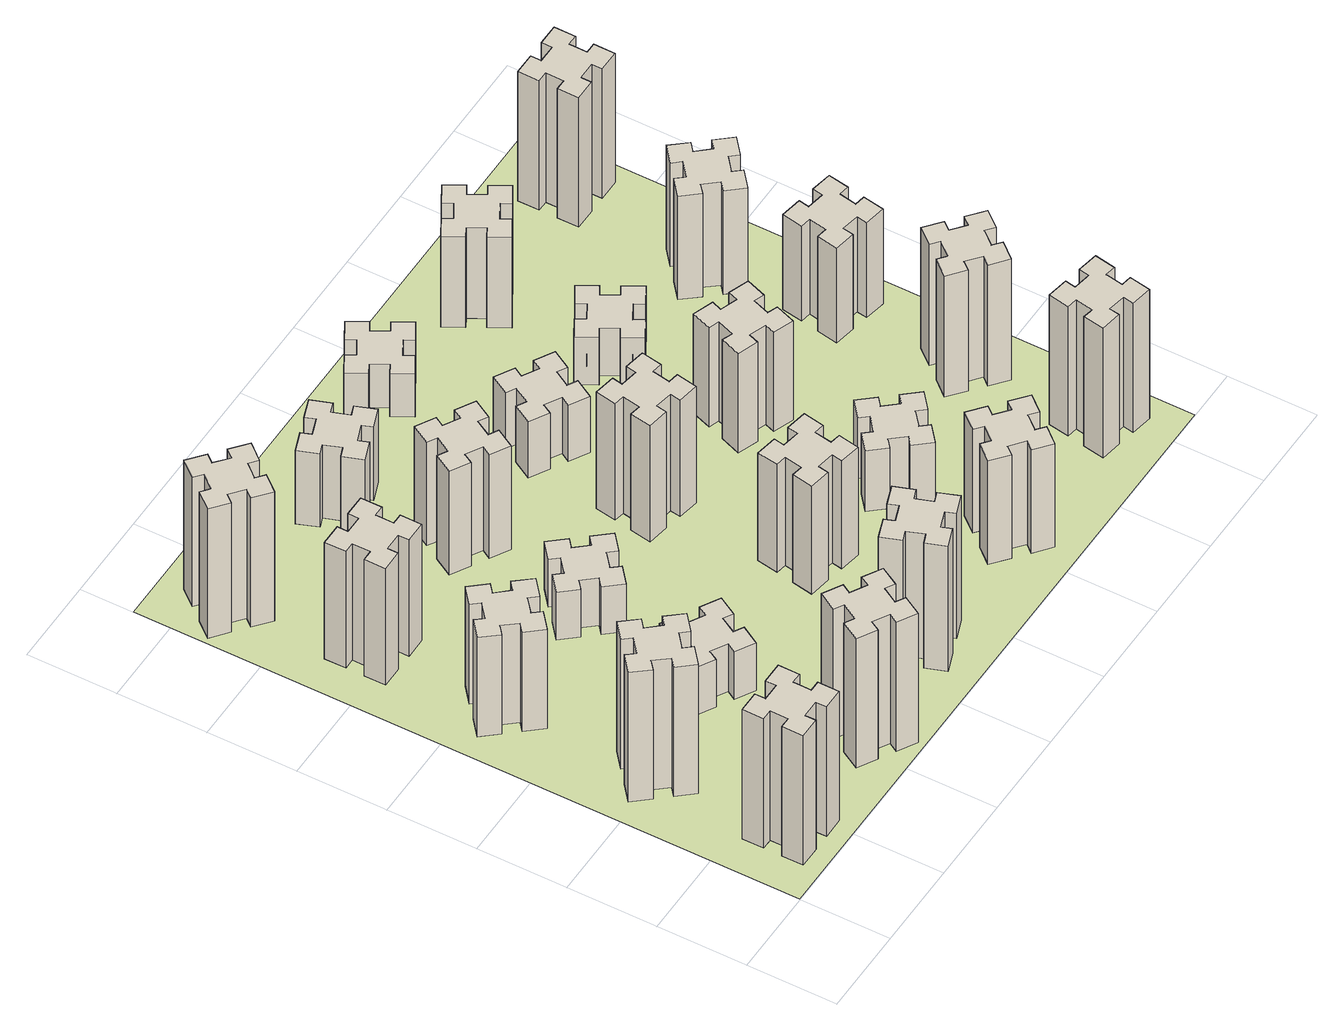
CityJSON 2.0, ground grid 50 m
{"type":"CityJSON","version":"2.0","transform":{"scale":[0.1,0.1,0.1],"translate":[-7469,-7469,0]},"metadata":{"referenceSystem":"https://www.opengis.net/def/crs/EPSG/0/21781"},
"CityObjects":{
"building1":{"type":"Building","attributes":{"class":"1000","function":"1000","usage":"1000","yearOfConstruction":2016,"roofType":"1000","measuredHeight":90,"storeysAboveGround":30,"storeysBelowGround":0},"geometry":[{"type":"Solid","lod":"1","boundaries":[[[[0,1,2,3,4,5,6,7,8,9,10,11,12,13,14,15,16,17,18,19]],[[17,16,20,21]],[[16,15,22,20]],[[15,14,23,22]],[[14,13,24,23]],[[13,12,25,24]],[[12,11,26,25]],[[11,10,27,26]],[[10,9,28,27]],[[9,8,29,28]],[[8,7,30,29]],[[7,6,31,30]],[[6,5,32,31]],[[5,4,33,32]],[[4,3,34,33]],[[3,2,35,34]],[[2,1,36,35]],[[1,0,37,36]],[[0,19,38,37]],[[19,18,39,38]],[[18,17,21,39]],[[24,25,26,27,28,29,30,31,32,33,34,35,36,37,38,39,21,20,22,23]]]]}]},
"building2":{"type":"Building","attributes":{"class":"1000","function":"1000","usage":"1000","yearOfConstruction":2016,"roofType":"1000","measuredHeight":90,"storeysAboveGround":30,"storeysBelowGround":0},"geometry":[{"type":"Solid","lod":"1","boundaries":[[[[40,41,42,43,44,45,46,47,48,49,50,51,52,53,54,55,56,57,58,59]],[[57,56,60,61]],[[56,55,62,60]],[[55,54,63,62]],[[54,53,64,63]],[[53,52,65,64]],[[52,51,66,65]],[[51,50,67,66]],[[50,49,68,67]],[[49,48,69,68]],[[48,47,70,69]],[[47,46,71,70]],[[46,45,72,71]],[[45,44,73,72]],[[44,43,74,73]],[[43,42,75,74]],[[42,41,76,75]],[[41,40,77,76]],[[40,59,78,77]],[[59,58,79,78]],[[58,57,61,79]],[[64,65,66,67,68,69,70,71,72,73,74,75,76,77,78,79,61,60,62,63]]]]}]},
"building3":{"type":"Building","attributes":{"class":"1000","function":"1000","usage":"1000","yearOfConstruction":2016,"roofType":"1000","measuredHeight":69,"storeysAboveGround":30,"storeysBelowGround":0},"geometry":[{"type":"Solid","lod":"1","boundaries":[[[[80,81,82,83,84,85,86,87,88,89,90,91,92,93,94,95,96,97,98,99]],[[97,96,100,101]],[[96,95,102,100]],[[95,94,103,102]],[[94,93,104,103]],[[93,92,105,104]],[[92,91,106,105]],[[91,90,107,106]],[[90,89,108,107]],[[89,88,109,108]],[[88,87,110,109]],[[87,86,111,110]],[[86,85,112,111]],[[85,84,113,112]],[[84,83,114,113]],[[83,82,115,114]],[[82,81,116,115]],[[81,80,117,116]],[[80,99,118,117]],[[99,98,119,118]],[[98,97,101,119]],[[104,105,106,107,108,109,110,111,112,113,114,115,116,117,118,119,101,100,102,103]]]]}]},
"building4":{"type":"Building","attributes":{"class":"1000","function":"1000","usage":"1000","yearOfConstruction":2016,"roofType":"1000","measuredHeight":81,"storeysAboveGround":30,"storeysBelowGround":0},"geometry":[{"type":"Solid","lod":"1","boundaries":[[[[120,121,122,123,124,125,126,127,128,129,130,131,132,133,134,135,136,137,138,139]],[[137,136,140,141]],[[136,135,142,140]],[[135,134,143,142]],[[134,133,144,143]],[[133,132,145,144]],[[132,131,146,145]],[[131,130,147,146]],[[130,129,148,147]],[[129,128,149,148]],[[128,127,150,149]],[[127,126,151,150]],[[126,125,152,151]],[[125,124,153,152]],[[124,123,154,153]],[[123,122,155,154]],[[122,121,156,155]],[[121,120,157,156]],[[120,139,158,157]],[[139,138,159,158]],[[138,137,141,159]],[[144,145,146,147,148,149,150,151,152,153,154,155,156,157,158,159,141,140,142,143]]]]}]},
"building5":{"type":"Building","attributes":{"class":"1000","function":"1000","usage":"1000","yearOfConstruction":2016,"roofType":"1000","measuredHeight":90,"storeysAboveGround":30,"storeysBelowGround":0},"geometry":[{"type":"Solid","lod":"1","boundaries":[[[[160,161,162,163,164,165,166,167,168,169,170,171,172,173,174,175,176,177,178,179]],[[177,176,180,181]],[[176,175,182,180]],[[175,174,183,182]],[[174,173,184,183]],[[173,172,185,184]],[[172,171,186,185]],[[171,170,187,186]],[[170,169,188,187]],[[169,168,189,188]],[[168,167,190,189]],[[167,166,191,190]],[[166,165,192,191]],[[165,164,193,192]],[[164,163,194,193]],[[163,162,195,194]],[[162,161,196,195]],[[161,160,197,196]],[[160,179,198,197]],[[179,178,199,198]],[[178,177,181,199]],[[184,185,186,187,188,189,190,191,192,193,194,195,196,197,198,199,181,180,182,183]]]]}]},
"building6":{"type":"Building","attributes":{"class":"1000","function":"1000","usage":"1000","yearOfConstruction":2016,"roofType":"1000","measuredHeight":90,"storeysAboveGround":30,"storeysBelowGround":0},"geometry":[{"type":"Solid","lod":"1","boundaries":[[[[200,201,202,203,204,205,206,207,208,209,210,211,212,213,214,215,216,217,218,219]],[[217,216,220,221]],[[216,215,222,220]],[[215,214,223,222]],[[214,213,224,223]],[[213,212,225,224]],[[212,211,226,225]],[[211,210,227,226]],[[210,209,228,227]],[[209,208,229,228]],[[208,207,230,229]],[[207,206,231,230]],[[206,205,232,231]],[[205,204,233,232]],[[204,203,234,233]],[[203,202,235,234]],[[202,201,236,235]],[[201,200,237,236]],[[200,219,238,237]],[[219,218,239,238]],[[218,217,221,239]],[[224,225,226,227,228,229,230,231,232,233,234,235,236,237,238,239,221,220,222,223]]]]}]},
"building7":{"type":"Building","attributes":{"class":"1000","function":"1000","usage":"1000","yearOfConstruction":2016,"roofType":"1000","measuredHeight":33,"storeysAboveGround":30,"storeysBelowGround":0},"geometry":[{"type":"Solid","lod":"1","boundaries":[[[[240,241,242,243,244,245,246,247,248,249,250,251,252,253,254,255,256,257,258,259]],[[257,256,260,261]],[[256,255,262,260]],[[255,254,263,262]],[[254,253,264,263]],[[253,252,265,264]],[[252,251,266,265]],[[251,250,267,266]],[[250,249,268,267]],[[249,248,269,268]],[[248,247,270,269]],[[247,246,271,270]],[[246,245,272,271]],[[245,244,273,272]],[[244,243,274,273]],[[243,242,275,274]],[[242,241,276,275]],[[241,240,277,276]],[[240,259,278,277]],[[259,258,279,278]],[[258,257,261,279]],[[264,265,266,267,268,269,270,271,272,273,274,275,276,277,278,279,261,260,262,263]]]]}]},
"building8":{"type":"Building","attributes":{"class":"1000","function":"1000","usage":"1000","yearOfConstruction":2016,"roofType":"1000","measuredHeight":33,"storeysAboveGround":30,"storeysBelowGround":0},"geometry":[{"type":"Solid","lod":"1","boundaries":[[[[280,281,282,283,284,285,286,287,288,289,290,291,292,293,294,295,296,297,298,299]],[[297,296,300,301]],[[296,295,302,300]],[[295,294,303,302]],[[294,293,304,303]],[[293,292,305,304]],[[292,291,306,305]],[[291,290,307,306]],[[290,289,308,307]],[[289,288,309,308]],[[288,287,310,309]],[[287,286,311,310]],[[286,285,312,311]],[[285,284,313,312]],[[284,283,314,313]],[[283,282,315,314]],[[282,281,316,315]],[[281,280,317,316]],[[280,299,318,317]],[[299,298,319,318]],[[298,297,301,319]],[[304,305,306,307,308,309,310,311,312,313,314,315,316,317,318,319,301,300,302,303]]]]}]},
"building9":{"type":"Building","attributes":{"class":"1000","function":"1000","usage":"1000","yearOfConstruction":2016,"roofType":"1000","measuredHeight":87,"storeysAboveGround":30,"storeysBelowGround":0},"geometry":[{"type":"Solid","lod":"1","boundaries":[[[[320,321,322,323,324,325,326,327,328,329,330,331,332,333,334,335,336,337,338,339]],[[337,336,340,341]],[[336,335,342,340]],[[335,334,343,342]],[[334,333,344,343]],[[333,332,345,344]],[[332,331,346,345]],[[331,330,347,346]],[[330,329,348,347]],[[329,328,349,348]],[[328,327,350,349]],[[327,326,351,350]],[[326,325,352,351]],[[325,324,353,352]],[[324,323,354,353]],[[323,322,355,354]],[[322,321,356,355]],[[321,320,357,356]],[[320,339,358,357]],[[339,338,359,358]],[[338,337,341,359]],[[344,345,346,347,348,349,350,351,352,353,354,355,356,357,358,359,341,340,342,343]]]]}]},
"building10":{"type":"Building","attributes":{"class":"1000","function":"1000","usage":"1000","yearOfConstruction":2016,"roofType":"1000","measuredHeight":72,"storeysAboveGround":30,"storeysBelowGround":0},"geometry":[{"type":"Solid","lod":"1","boundaries":[[[[360,361,362,363,364,365,366,367,368,369,370,371,372,373,374,375,376,377,378,379]],[[377,376,380,381]],[[376,375,382,380]],[[375,374,383,382]],[[374,373,384,383]],[[373,372,385,384]],[[372,371,386,385]],[[371,370,387,386]],[[370,369,388,387]],[[369,368,389,388]],[[368,367,390,389]],[[367,366,391,390]],[[366,365,392,391]],[[365,364,393,392]],[[364,363,394,393]],[[363,362,395,394]],[[362,361,396,395]],[[361,360,397,396]],[[360,379,398,397]],[[379,378,399,398]],[[378,377,381,399]],[[384,385,386,387,388,389,390,391,392,393,394,395,396,397,398,399,381,380,382,383]]]]}]},
"building11":{"type":"Building","attributes":{"class":"1000","function":"1000","usage":"1000","yearOfConstruction":2016,"roofType":"1000","measuredHeight":51,"storeysAboveGround":30,"storeysBelowGround":0},"geometry":[{"type":"Solid","lod":"1","boundaries":[[[[400,401,402,403,404,405,406,407,408,409,410,411,412,413,414,415,416,417,418,419]],[[417,416,420,421]],[[416,415,422,420]],[[415,414,423,422]],[[414,413,424,423]],[[413,412,425,424]],[[412,411,426,425]],[[411,410,427,426]],[[410,409,428,427]],[[409,408,429,428]],[[408,407,430,429]],[[407,406,431,430]],[[406,405,432,431]],[[405,404,433,432]],[[404,403,434,433]],[[403,402,435,434]],[[402,401,436,435]],[[401,400,437,436]],[[400,419,438,437]],[[419,418,439,438]],[[418,417,421,439]],[[424,425,426,427,428,429,430,431,432,433,434,435,436,437,438,439,421,420,422,423]]]]}]},
"building12":{"type":"Building","attributes":{"class":"1000","function":"1000","usage":"1000","yearOfConstruction":2016,"roofType":"1000","measuredHeight":75,"storeysAboveGround":30,"storeysBelowGround":0},"geometry":[{"type":"Solid","lod":"1","boundaries":[[[[440,441,442,443,444,445,446,447,448,449,450,451,452,453,454,455,456,457,458,459]],[[457,456,460,461]],[[456,455,462,460]],[[455,454,463,462]],[[454,453,464,463]],[[453,452,465,464]],[[452,451,466,465]],[[451,450,467,466]],[[450,449,468,467]],[[449,448,469,468]],[[448,447,470,469]],[[447,446,471,470]],[[446,445,472,471]],[[445,444,473,472]],[[444,443,474,473]],[[443,442,475,474]],[[442,441,476,475]],[[441,440,477,476]],[[440,459,478,477]],[[459,458,479,478]],[[458,457,461,479]],[[464,465,466,467,468,469,470,471,472,473,474,475,476,477,478,479,461,460,462,463]]]]}]},
"building13":{"type":"Building","attributes":{"class":"1000","function":"1000","usage":"1000","yearOfConstruction":2016,"roofType":"1000","measuredHeight":81,"storeysAboveGround":30,"storeysBelowGround":0},"geometry":[{"type":"Solid","lod":"1","boundaries":[[[[480,481,482,483,484,485,486,487,488,489,490,491,492,493,494,495,496,497,498,499]],[[497,496,500,501]],[[496,495,502,500]],[[495,494,503,502]],[[494,493,504,503]],[[493,492,505,504]],[[492,491,506,505]],[[491,490,507,506]],[[490,489,508,507]],[[489,488,509,508]],[[488,487,510,509]],[[487,486,511,510]],[[486,485,512,511]],[[485,484,513,512]],[[484,483,514,513]],[[483,482,515,514]],[[482,481,516,515]],[[481,480,517,516]],[[480,499,518,517]],[[499,498,519,518]],[[498,497,501,519]],[[504,505,506,507,508,509,510,511,512,513,514,515,516,517,518,519,501,500,502,503]]]]}]},
"building14":{"type":"Building","attributes":{"class":"1000","function":"1000","usage":"1000","yearOfConstruction":2016,"roofType":"1000","measuredHeight":72,"storeysAboveGround":30,"storeysBelowGround":0},"geometry":[{"type":"Solid","lod":"1","boundaries":[[[[520,521,522,523,524,525,526,527,528,529,530,531,532,533,534,535,536,537,538,539]],[[537,536,540,541]],[[536,535,542,540]],[[535,534,543,542]],[[534,533,544,543]],[[533,532,545,544]],[[532,531,546,545]],[[531,530,547,546]],[[530,529,548,547]],[[529,528,549,548]],[[528,527,550,549]],[[527,526,551,550]],[[526,525,552,551]],[[525,524,553,552]],[[524,523,554,553]],[[523,522,555,554]],[[522,521,556,555]],[[521,520,557,556]],[[520,539,558,557]],[[539,538,559,558]],[[538,537,541,559]],[[544,545,546,547,548,549,550,551,552,553,554,555,556,557,558,559,541,540,542,543]]]]}]},
"building15":{"type":"Building","attributes":{"class":"1000","function":"1000","usage":"1000","yearOfConstruction":2016,"roofType":"1000","measuredHeight":39,"storeysAboveGround":30,"storeysBelowGround":0},"geometry":[{"type":"Solid","lod":"1","boundaries":[[[[560,561,562,563,564,565,566,567,568,569,570,571,572,573,574,575,576,577,578,579]],[[577,576,580,581]],[[576,575,582,580]],[[575,574,583,582]],[[574,573,584,583]],[[573,572,585,584]],[[572,571,586,585]],[[571,570,587,586]],[[570,569,588,587]],[[569,568,589,588]],[[568,567,590,589]],[[567,566,591,590]],[[566,565,592,591]],[[565,564,593,592]],[[564,563,594,593]],[[563,562,595,594]],[[562,561,596,595]],[[561,560,597,596]],[[560,579,598,597]],[[579,578,599,598]],[[578,577,581,599]],[[584,585,586,587,588,589,590,591,592,593,594,595,596,597,598,599,581,580,582,583]]]]}]},
"building16":{"type":"Building","attributes":{"class":"1000","function":"1000","usage":"1000","yearOfConstruction":2016,"roofType":"1000","measuredHeight":30,"storeysAboveGround":30,"storeysBelowGround":0},"geometry":[{"type":"Solid","lod":"1","boundaries":[[[[600,601,602,603,604,605,606,607,608,609,610,611,612,613,614,615,616,617,618,619]],[[617,616,620,621]],[[616,615,622,620]],[[615,614,623,622]],[[614,613,624,623]],[[613,612,625,624]],[[612,611,626,625]],[[611,610,627,626]],[[610,609,628,627]],[[609,608,629,628]],[[608,607,630,629]],[[607,606,631,630]],[[606,605,632,631]],[[605,604,633,632]],[[604,603,634,633]],[[603,602,635,634]],[[602,601,636,635]],[[601,600,637,636]],[[600,619,638,637]],[[619,618,639,638]],[[618,617,621,639]],[[624,625,626,627,628,629,630,631,632,633,634,635,636,637,638,639,621,620,622,623]]]]}]},
"building17":{"type":"Building","attributes":{"class":"1000","function":"1000","usage":"1000","yearOfConstruction":2016,"roofType":"1000","measuredHeight":42,"storeysAboveGround":30,"storeysBelowGround":0},"geometry":[{"type":"Solid","lod":"1","boundaries":[[[[640,641,642,643,644,645,646,647,648,649,650,651,652,653,654,655,656,657,658,659]],[[657,656,660,661]],[[656,655,662,660]],[[655,654,663,662]],[[654,653,664,663]],[[653,652,665,664]],[[652,651,666,665]],[[651,650,667,666]],[[650,649,668,667]],[[649,648,669,668]],[[648,647,670,669]],[[647,646,671,670]],[[646,645,672,671]],[[645,644,673,672]],[[644,643,674,673]],[[643,642,675,674]],[[642,641,676,675]],[[641,640,677,676]],[[640,659,678,677]],[[659,658,679,678]],[[658,657,661,679]],[[664,665,666,667,668,669,670,671,672,673,674,675,676,677,678,679,661,660,662,663]]]]}]},
"building18":{"type":"Building","attributes":{"class":"1000","function":"1000","usage":"1000","yearOfConstruction":2016,"roofType":"1000","measuredHeight":69,"storeysAboveGround":30,"storeysBelowGround":0},"geometry":[{"type":"Solid","lod":"1","boundaries":[[[[680,681,682,683,684,685,686,687,688,689,690,691,692,693,694,695,696,697,698,699]],[[697,696,700,701]],[[696,695,702,700]],[[695,694,703,702]],[[694,693,704,703]],[[693,692,705,704]],[[692,691,706,705]],[[691,690,707,706]],[[690,689,708,707]],[[689,688,709,708]],[[688,687,710,709]],[[687,686,711,710]],[[686,685,712,711]],[[685,684,713,712]],[[684,683,714,713]],[[683,682,715,714]],[[682,681,716,715]],[[681,680,717,716]],[[680,699,718,717]],[[699,698,719,718]],[[698,697,701,719]],[[704,705,706,707,708,709,710,711,712,713,714,715,716,717,718,719,701,700,702,703]]]]}]},
"building19":{"type":"Building","attributes":{"class":"1000","function":"1000","usage":"1000","yearOfConstruction":2016,"roofType":"1000","measuredHeight":33,"storeysAboveGround":30,"storeysBelowGround":0},"geometry":[{"type":"Solid","lod":"1","boundaries":[[[[720,721,722,723,724,725,726,727,728,729,730,731,732,733,734,735,736,737,738,739]],[[737,736,740,741]],[[736,735,742,740]],[[735,734,743,742]],[[734,733,744,743]],[[733,732,745,744]],[[732,731,746,745]],[[731,730,747,746]],[[730,729,748,747]],[[729,728,749,748]],[[728,727,750,749]],[[727,726,751,750]],[[726,725,752,751]],[[725,724,753,752]],[[724,723,754,753]],[[723,722,755,754]],[[722,721,756,755]],[[721,720,757,756]],[[720,739,758,757]],[[739,738,759,758]],[[738,737,741,759]],[[744,745,746,747,748,749,750,751,752,753,754,755,756,757,758,759,741,740,742,743]]]]}]},
"building20":{"type":"Building","attributes":{"class":"1000","function":"1000","usage":"1000","yearOfConstruction":2016,"roofType":"1000","measuredHeight":90,"storeysAboveGround":30,"storeysBelowGround":0},"geometry":[{"type":"Solid","lod":"1","boundaries":[[[[760,761,762,763,764,765,766,767,768,769,770,771,772,773,774,775,776,777,778,779]],[[777,776,780,781]],[[776,775,782,780]],[[775,774,783,782]],[[774,773,784,783]],[[773,772,785,784]],[[772,771,786,785]],[[771,770,787,786]],[[770,769,788,787]],[[769,768,789,788]],[[768,767,790,789]],[[767,766,791,790]],[[766,765,792,791]],[[765,764,793,792]],[[764,763,794,793]],[[763,762,795,794]],[[762,761,796,795]],[[761,760,797,796]],[[760,779,798,797]],[[779,778,799,798]],[[778,777,781,799]],[[784,785,786,787,788,789,790,791,792,793,794,795,796,797,798,799,781,780,782,783]]]]}]},
"building21":{"type":"Building","attributes":{"class":"1000","function":"1000","usage":"1000","yearOfConstruction":2016,"roofType":"1000","measuredHeight":63,"storeysAboveGround":30,"storeysBelowGround":0},"geometry":[{"type":"Solid","lod":"1","boundaries":[[[[800,801,802,803,804,805,806,807,808,809,810,811,812,813,814,815,816,817,818,819]],[[817,816,820,821]],[[816,815,822,820]],[[815,814,823,822]],[[814,813,824,823]],[[813,812,825,824]],[[812,811,826,825]],[[811,810,827,826]],[[810,809,828,827]],[[809,808,829,828]],[[808,807,830,829]],[[807,806,831,830]],[[806,805,832,831]],[[805,804,833,832]],[[804,803,834,833]],[[803,802,835,834]],[[802,801,836,835]],[[801,800,837,836]],[[800,819,838,837]],[[819,818,839,838]],[[818,817,821,839]],[[824,825,826,827,828,829,830,831,832,833,834,835,836,837,838,839,821,820,822,823]]]]}]},
"building22":{"type":"Building","attributes":{"class":"1000","function":"1000","usage":"1000","yearOfConstruction":2016,"roofType":"1000","measuredHeight":84,"storeysAboveGround":30,"storeysBelowGround":0},"geometry":[{"type":"Solid","lod":"1","boundaries":[[[[840,841,842,843,844,845,846,847,848,849,850,851,852,853,854,855,856,857,858,859]],[[857,856,860,861]],[[856,855,862,860]],[[855,854,863,862]],[[854,853,864,863]],[[853,852,865,864]],[[852,851,866,865]],[[851,850,867,866]],[[850,849,868,867]],[[849,848,869,868]],[[848,847,870,869]],[[847,846,871,870]],[[846,845,872,871]],[[845,844,873,872]],[[844,843,874,873]],[[843,842,875,874]],[[842,841,876,875]],[[841,840,877,876]],[[840,859,878,877]],[[859,858,879,878]],[[858,857,861,879]],[[864,865,866,867,868,869,870,871,872,873,874,875,876,877,878,879,861,860,862,863]]]]}]},
"building23":{"type":"Building","attributes":{"class":"1000","function":"1000","usage":"1000","yearOfConstruction":2016,"roofType":"1000","measuredHeight":66,"storeysAboveGround":30,"storeysBelowGround":0},"geometry":[{"type":"Solid","lod":"1","boundaries":[[[[880,881,882,883,884,885,886,887,888,889,890,891,892,893,894,895,896,897,898,899]],[[897,896,900,901]],[[896,895,902,900]],[[895,894,903,902]],[[894,893,904,903]],[[893,892,905,904]],[[892,891,906,905]],[[891,890,907,906]],[[890,889,908,907]],[[889,888,909,908]],[[888,887,910,909]],[[887,886,911,910]],[[886,885,912,911]],[[885,884,913,912]],[[884,883,914,913]],[[883,882,915,914]],[[882,881,916,915]],[[881,880,917,916]],[[880,899,918,917]],[[899,898,919,918]],[[898,897,901,919]],[[904,905,906,907,908,909,910,911,912,913,914,915,916,917,918,919,901,900,902,903]]]]}]},
"building24":{"type":"Building","attributes":{"class":"1000","function":"1000","usage":"1000","yearOfConstruction":2016,"roofType":"1000","measuredHeight":72,"storeysAboveGround":30,"storeysBelowGround":0},"geometry":[{"type":"Solid","lod":"1","boundaries":[[[[920,921,922,923,924,925,926,927,928,929,930,931,932,933,934,935,936,937,938,939]],[[937,936,940,941]],[[936,935,942,940]],[[935,934,943,942]],[[934,933,944,943]],[[933,932,945,944]],[[932,931,946,945]],[[931,930,947,946]],[[930,929,948,947]],[[929,928,949,948]],[[928,927,950,949]],[[927,926,951,950]],[[926,925,952,951]],[[925,924,953,952]],[[924,923,954,953]],[[923,922,955,954]],[[922,921,956,955]],[[921,920,957,956]],[[920,939,958,957]],[[939,938,959,958]],[[938,937,941,959]],[[944,945,946,947,948,949,950,951,952,953,954,955,956,957,958,959,941,940,942,943]]]]}]},
"building25":{"type":"Building","attributes":{"class":"1000","function":"1000","usage":"1000","yearOfConstruction":2016,"roofType":"1000","measuredHeight":90,"storeysAboveGround":30,"storeysBelowGround":0},"geometry":[{"type":"Solid","lod":"1","boundaries":[[[[960,961,962,963,964,965,966,967,968,969,970,971,972,973,974,975,976,977,978,979]],[[977,976,980,981]],[[976,975,982,980]],[[975,974,983,982]],[[974,973,984,983]],[[973,972,985,984]],[[972,971,986,985]],[[971,970,987,986]],[[970,969,988,987]],[[969,968,989,988]],[[968,967,990,989]],[[967,966,991,990]],[[966,965,992,991]],[[965,964,993,992]],[[964,963,994,993]],[[963,962,995,994]],[[962,961,996,995]],[[961,960,997,996]],[[960,979,998,997]],[[979,978,999,998]],[[978,977,981,999]],[[984,985,986,987,988,989,990,991,992,993,994,995,996,997,998,999,981,980,982,983]]]]}]},
"landuse1":{"type":"LandUse","attributes":{"name":"plot1","function":"1010"},"geometry":[{"type":"MultiSurface","lod":"1","boundaries":[[[1000,1001,1002,1003]]]}]}
},
"vertices":[
[265,325,0],[265,225,0],[205,225,0],[205,105,0],[325,105,0],[325,165,0],[425,165,0],[425,105,0],[545,105,0],[545,225,0],[485,225,0],[485,325,0],[545,325,0],[545,445,0],[425,445,0],[425,385,0],[325,385,0],[325,445,0],[205,445,0],[205,325,0],[325,385,900],[325,445,900],[425,385,900],[425,445,900],[545,445,900],[545,325,900],[485,325,900],[485,225,900],[545,225,900],[545,105,900],[425,105,900],[425,165,900],[325,165,900],[325,105,900],[205,105,900],[205,225,900],[265,225,900],[265,325,900],[205,325,900],[205,445,900],
[492,1048,0],[427,1124,0],[473,1163,0],[396,1255,0],[304,1178,0],[343,1132,0],[266,1067,0],[228,1113,0],[136,1036,0],[213,944,0],[259,983,0],[323,906,0],[277,868,0],[354,776,0],[446,853,0],[408,899,0],[484,963,0],[523,917,0],[615,994,0],[538,1086,0],[484,963,900],[523,917,900],[408,899,900],[446,853,900],[354,776,900],[277,868,900],[323,906,900],[259,983,900],[213,944,900],[136,1036,900],[228,1113,900],[266,1067,900],[343,1132,900],[304,1178,900],[396,1255,900],[473,1163,900],[427,1124,900],[492,1048,900],[538,1086,900],[615,994,900],
[492,1888,0],[427,1964,0],[473,2003,0],[396,2095,0],[304,2018,0],[343,1972,0],[266,1907,0],[228,1953,0],[136,1876,0],[213,1784,0],[259,1823,0],[323,1746,0],[277,1708,0],[354,1616,0],[446,1693,0],[408,1739,0],[484,1803,0],[523,1757,0],[615,1834,0],[538,1926,0],[484,1803,690],[523,1757,690],[408,1739,690],[446,1693,690],[354,1616,690],[277,1708,690],[323,1746,690],[259,1823,690],[213,1784,690],[136,1876,690],[228,1953,690],[266,1907,690],[343,1972,690],[304,2018,690],[396,2095,690],[473,2003,690],[427,1964,690],[492,1888,690],[538,1926,690],[615,1834,690],
[485,2545,0],[485,2645,0],[545,2645,0],[545,2765,0],[425,2765,0],[425,2705,0],[325,2705,0],[325,2765,0],[205,2765,0],[205,2645,0],[265,2645,0],[265,2545,0],[205,2545,0],[205,2425,0],[325,2425,0],[325,2485,0],[425,2485,0],[425,2425,0],[545,2425,0],[545,2545,0],[425,2485,810],[425,2425,810],[325,2485,810],[325,2425,810],[205,2425,810],[205,2545,810],[265,2545,810],[265,2645,810],[205,2645,810],[205,2765,810],[325,2765,810],[325,2705,810],[425,2705,810],[425,2765,810],[545,2765,810],[545,2645,810],[485,2645,810],[485,2545,810],[545,2545,810],[545,2425,810],
[1214,346,0],[1127,396,0],[1157,448,0],[1053,508,0],[993,404,0],[1045,374,0],[995,287,0],[943,317,0],[883,213,0],[987,153,0],[1017,205,0],[1104,155,0],[1074,103,0],[1178,43,0],[1238,147,0],[1186,177,0],[1236,264,0],[1288,234,0],[1348,338,0],[1244,398,0],[1236,264,900],[1288,234,900],[1186,177,900],[1238,147,900],[1178,43,900],[1074,103,900],[1104,155,900],[1017,205,900],[987,153,900],[883,213,900],[943,317,900],[995,287,900],[1045,374,900],[993,404,900],[1053,508,900],[1157,448,900],[1127,396,900],[1214,346,900],[1244,398,900],[1348,338,900],
[384,3387,0],[308,3452,0],[346,3498,0],[254,3575,0],[177,3483,0],[223,3444,0],[159,3368,0],[113,3406,0],[36,3314,0],[128,3237,0],[166,3283,0],[243,3219,0],[204,3173,0],[296,3096,0],[373,3188,0],[327,3226,0],[392,3303,0],[438,3264,0],[515,3356,0],[423,3433,0],[392,3303,900],[438,3264,900],[327,3226,900],[373,3188,900],[296,3096,900],[204,3173,900],[243,3219,900],[166,3283,900],[128,3237,900],[36,3314,900],[113,3406,900],[159,3368,900],[223,3444,900],[177,3483,900],[254,3575,900],[346,3498,900],[308,3452,900],[384,3387,900],[423,3433,900],[515,3356,900],
[1086,1017,0],[1136,1104,0],[1188,1074,0],[1248,1178,0],[1144,1238,0],[1114,1186,0],[1027,1236,0],[1057,1288,0],[953,1348,0],[893,1244,0],[945,1214,0],[895,1127,0],[843,1157,0],[783,1053,0],[887,993,0],[917,1045,0],[1004,995,0],[974,943,0],[1078,883,0],[1138,987,0],[1004,995,330],[974,943,330],[917,1045,330],[887,993,330],[783,1053,330],[843,1157,330],[895,1127,330],[945,1214,330],[893,1244,330],[953,1348,330],[1057,1288,330],[1027,1236,330],[1114,1186,330],[1144,1238,330],[1248,1178,330],[1188,1074,330],[1136,1104,330],[1086,1017,330],[1138,987,330],[1078,883,330],
[1083,1972,0],[1006,1907,0],[968,1953,0],[876,1876,0],[953,1784,0],[999,1823,0],[1063,1746,0],[1017,1708,0],[1094,1616,0],[1186,1693,0],[1148,1739,0],[1224,1803,0],[1263,1757,0],[1355,1834,0],[1278,1926,0],[1232,1888,0],[1167,1964,0],[1213,2003,0],[1136,2095,0],[1044,2018,0],[1167,1964,330],[1213,2003,330],[1232,1888,330],[1278,1926,330],[1355,1834,330],[1263,1757,330],[1224,1803,330],[1148,1739,330],[1186,1693,330],[1094,1616,330],[1017,1708,330],[1063,1746,330],[999,1823,330],[953,1784,330],[876,1876,330],[968,1953,330],[1006,1907,330],[1083,1972,330],[1044,2018,330],[1136,2095,330],
[1765,496,0],[1671,462,0],[1650,518,0],[1537,477,0],[1579,364,0],[1635,385,0],[1669,291,0],[1613,270,0],[1654,157,0],[1767,199,0],[1746,255,0],[1840,289,0],[1860,233,0],[1973,274,0],[1932,387,0],[1876,366,0],[1842,460,0],[1898,480,0],[1857,593,0],[1744,552,0],[1842,460,870],[1898,480,870],[1876,366,870],[1932,387,870],[1973,274,870],[1860,233,870],[1840,289,870],[1746,255,870],[1767,199,870],[1654,157,870],[1613,270,870],[1669,291,870],[1635,385,870],[1579,364,870],[1537,477,870],[1650,518,870],[1671,462,870],[1765,496,870],[1744,552,870],[1857,593,870],
[1117,2525,0],[1204,2475,0],[1174,2423,0],[1278,2363,0],[1338,2467,0],[1286,2497,0],[1336,2584,0],[1388,2554,0],[1448,2658,0],[1344,2718,0],[1314,2666,0],[1227,2716,0],[1257,2768,0],[1153,2828,0],[1093,2724,0],[1145,2694,0],[1095,2607,0],[1043,2637,0],[983,2533,0],[1087,2473,0],[1095,2607,720],[1043,2637,720],[1145,2694,720],[1093,2724,720],[1153,2828,720],[1257,2768,720],[1227,2716,720],[1314,2666,720],[1344,2718,720],[1448,2658,720],[1388,2554,720],[1336,2584,720],[1286,2497,720],[1338,2467,720],[1278,2363,720],[1174,2423,720],[1204,2475,720],[1117,2525,720],[1087,2473,720],[983,2533,720],
[1125,3356,0],[1031,3322,0],[1010,3378,0],[897,3337,0],[939,3224,0],[995,3245,0],[1029,3151,0],[973,3130,0],[1014,3017,0],[1127,3059,0],[1106,3115,0],[1200,3149,0],[1220,3093,0],[1333,3134,0],[1292,3247,0],[1236,3226,0],[1202,3320,0],[1258,3340,0],[1217,3453,0],[1104,3412,0],[1202,3320,510],[1258,3340,510],[1236,3226,510],[1292,3247,510],[1333,3134,510],[1220,3093,510],[1200,3149,510],[1106,3115,510],[1127,3059,510],[1014,3017,510],[973,3130,510],[1029,3151,510],[995,3245,510],[939,3224,510],[897,3337,510],[1010,3378,510],[1031,3322,510],[1125,3356,510],[1104,3412,510],[1217,3453,510],
[2055,1047,0],[2072,1145,0],[2131,1135,0],[2152,1253,0],[2034,1274,0],[2024,1215,0],[1925,1232,0],[1936,1291,0],[1817,1312,0],[1797,1194,0],[1856,1184,0],[1838,1085,0],[1779,1096,0],[1758,977,0],[1877,957,0],[1887,1016,0],[1985,998,0],[1975,939,0],[2093,918,0],[2114,1037,0],[1985,998,750],[1975,939,750],[1887,1016,750],[1877,957,750],[1758,977,750],[1779,1096,750],[1838,1085,750],[1856,1184,750],[1797,1194,750],[1817,1312,750],[1936,1291,750],[1925,1232,750],[2024,1215,750],[2034,1274,750],[2152,1253,750],[2131,1135,750],[2072,1145,750],[2055,1047,750],[2114,1037,750],[2093,918,750],
[1924,2055,0],[1825,2072,0],[1836,2131,0],[1717,2152,0],[1697,2034,0],[1756,2024,0],[1738,1925,0],[1679,1936,0],[1658,1817,0],[1777,1797,0],[1787,1856,0],[1885,1838,0],[1875,1779,0],[1993,1758,0],[2014,1877,0],[1955,1887,0],[1972,1985,0],[2031,1975,0],[2052,2093,0],[1934,2114,0],[1972,1985,810],[2031,1975,810],[1955,1887,810],[2014,1877,810],[1993,1758,810],[1875,1779,810],[1885,1838,810],[1787,1856,810],[1777,1797,810],[1658,1817,810],[1679,1936,810],[1738,1925,810],[1756,2024,810],[1697,2034,810],[1717,2152,810],[1836,2131,810],[1825,2072,810],[1924,2055,810],[1934,2114,810],[2052,2093,810],
[2486,323,0],[2563,259,0],[2524,213,0],[2616,136,0],[2693,228,0],[2647,266,0],[2712,343,0],[2758,304,0],[2835,396,0],[2743,473,0],[2704,427,0],[2628,492,0],[2666,538,0],[2574,615,0],[2497,523,0],[2543,484,0],[2479,408,0],[2433,446,0],[2356,354,0],[2448,277,0],[2479,408,720],[2433,446,720],[2543,484,720],[2497,523,720],[2574,615,720],[2666,538,720],[2628,492,720],[2704,427,720],[2743,473,720],[2835,396,720],[2758,304,720],[2712,343,720],[2647,266,720],[2693,228,720],[2616,136,720],[2524,213,720],[2563,259,720],[2486,323,720],[2448,277,720],[2356,354,720],
[2026,2497,0],[2076,2584,0],[2128,2554,0],[2188,2658,0],[2084,2718,0],[2054,2666,0],[1967,2716,0],[1997,2768,0],[1893,2828,0],[1833,2724,0],[1885,2694,0],[1835,2607,0],[1783,2637,0],[1723,2533,0],[1827,2473,0],[1857,2525,0],[1944,2475,0],[1914,2423,0],[2018,2363,0],[2078,2467,0],[1944,2475,390],[1914,2423,390],[1857,2525,390],[1827,2473,390],[1723,2533,390],[1783,2637,390],[1835,2607,390],[1885,2694,390],[1833,2724,390],[1893,2828,390],[1997,2768,390],[1967,2716,390],[2054,2666,390],[2084,2718,390],[2188,2658,390],[2128,2554,390],[2076,2584,390],[2026,2497,390],[2078,2467,390],[2018,2363,390],
[1844,3556,0],[1757,3506,0],[1727,3558,0],[1623,3498,0],[1683,3394,0],[1735,3424,0],[1785,3337,0],[1733,3307,0],[1793,3203,0],[1897,3263,0],[1867,3315,0],[1954,3365,0],[1984,3313,0],[2088,3373,0],[2028,3477,0],[1976,3447,0],[1926,3534,0],[1978,3564,0],[1918,3668,0],[1814,3608,0],[1926,3534,300],[1978,3564,300],[1976,3447,300],[2028,3477,300],[2088,3373,300],[1984,3313,300],[1954,3365,300],[1867,3315,300],[1897,3263,300],[1793,3203,300],[1733,3307,300],[1785,3337,300],[1735,3424,300],[1683,3394,300],[1623,3498,300],[1727,3558,300],[1757,3506,300],[1844,3556,300],[1814,3608,300],[1918,3668,300],
[2563,1132,0],[2486,1067,0],[2448,1113,0],[2356,1036,0],[2433,944,0],[2479,983,0],[2543,906,0],[2497,868,0],[2574,776,0],[2666,853,0],[2628,899,0],[2704,963,0],[2743,917,0],[2835,994,0],[2758,1086,0],[2712,1048,0],[2647,1124,0],[2693,1163,0],[2616,1255,0],[2524,1178,0],[2647,1124,420],[2693,1163,420],[2712,1048,420],[2758,1086,420],[2835,994,420],[2743,917,420],[2704,963,420],[2628,899,420],[2666,853,420],[2574,776,420],[2497,868,420],[2543,906,420],[2479,983,420],[2433,944,420],[2356,1036,420],[2448,1113,420],[2486,1067,420],[2563,1132,420],[2524,1178,420],[2616,1255,420],
[2682,1771,0],[2716,1865,0],[2772,1844,0],[2813,1957,0],[2700,1998,0],[2680,1942,0],[2586,1976,0],[2607,2032,0],[2494,2073,0],[2453,1960,0],[2509,1940,0],[2475,1846,0],[2419,1867,0],[2377,1754,0],[2490,1713,0],[2511,1769,0],[2605,1735,0],[2584,1679,0],[2697,1637,0],[2738,1750,0],[2605,1735,690],[2584,1679,690],[2511,1769,690],[2490,1713,690],[2377,1754,690],[2419,1867,690],[2475,1846,690],[2509,1940,690],[2453,1960,690],[2494,2073,690],[2607,2032,690],[2586,1976,690],[2680,1942,690],[2700,1998,690],[2813,1957,690],[2772,1844,690],[2716,1865,690],[2682,1771,690],[2738,1750,690],[2697,1637,690],
[2475,2584,0],[2525,2497,0],[2473,2467,0],[2533,2363,0],[2637,2423,0],[2607,2475,0],[2694,2525,0],[2724,2473,0],[2828,2533,0],[2768,2637,0],[2716,2607,0],[2666,2694,0],[2718,2724,0],[2658,2828,0],[2554,2768,0],[2584,2716,0],[2497,2666,0],[2467,2718,0],[2363,2658,0],[2423,2554,0],[2497,2666,330],[2467,2718,330],[2584,2716,330],[2554,2768,330],[2658,2828,330],[2718,2724,330],[2666,2694,330],[2716,2607,330],[2768,2637,330],[2828,2533,330],[2724,2473,330],[2694,2525,330],[2607,2475,330],[2637,2423,330],[2533,2363,330],[2473,2467,330],[2525,2497,330],[2475,2584,330],[2423,2554,330],[2363,2658,330],
[3504,475,0],[3405,492,0],[3416,551,0],[3297,572,0],[3277,454,0],[3336,444,0],[3318,345,0],[3259,356,0],[3238,237,0],[3357,217,0],[3367,276,0],[3465,258,0],[3455,199,0],[3573,178,0],[3594,297,0],[3535,307,0],[3552,405,0],[3611,395,0],[3632,513,0],[3514,534,0],[3552,405,900],[3611,395,900],[3535,307,900],[3594,297,900],[3573,178,900],[3455,199,900],[3465,258,900],[3367,276,900],[3357,217,900],[3238,237,900],[3259,356,900],[3318,345,900],[3336,444,900],[3277,454,900],[3297,572,900],[3416,551,900],[3405,492,900],[3504,475,900],[3514,534,900],[3632,513,900],
[2716,3347,0],[2666,3434,0],[2718,3464,0],[2658,3568,0],[2554,3508,0],[2584,3456,0],[2497,3406,0],[2467,3458,0],[2363,3398,0],[2423,3294,0],[2475,3324,0],[2525,3237,0],[2473,3207,0],[2533,3103,0],[2637,3163,0],[2607,3215,0],[2694,3265,0],[2724,3213,0],[2828,3273,0],[2768,3377,0],[2694,3265,630],[2724,3213,630],[2607,3215,630],[2637,3163,630],[2533,3103,630],[2473,3207,630],[2525,3237,630],[2475,3324,630],[2423,3294,630],[2363,3398,630],[2467,3458,630],[2497,3406,630],[2584,3456,630],[2554,3508,630],[2658,3568,630],[2718,3464,630],[2666,3434,630],[2716,3347,630],[2768,3377,630],[2828,3273,630],
[3487,1006,0],[3552,1083,0],[3598,1044,0],[3675,1136,0],[3583,1213,0],[3544,1167,0],[3468,1232,0],[3506,1278,0],[3414,1355,0],[3337,1263,0],[3383,1224,0],[3319,1148,0],[3273,1186,0],[3196,1094,0],[3288,1017,0],[3326,1063,0],[3403,999,0],[3364,953,0],[3456,876,0],[3533,968,0],[3403,999,840],[3364,953,840],[3326,1063,840],[3288,1017,840],[3196,1094,840],[3273,1186,840],[3319,1148,840],[3383,1224,840],[3337,1263,840],[3414,1355,840],[3506,1278,840],[3468,1232,840],[3544,1167,840],[3583,1213,840],[3675,1136,840],[3598,1044,840],[3552,1083,840],[3487,1006,840],[3533,968,840],[3456,876,840],
[3367,1756,0],[3465,1738,0],[3455,1679,0],[3573,1658,0],[3594,1777,0],[3535,1787,0],[3552,1885,0],[3611,1875,0],[3632,1993,0],[3514,2014,0],[3504,1955,0],[3405,1972,0],[3416,2031,0],[3297,2052,0],[3277,1934,0],[3336,1924,0],[3318,1825,0],[3259,1836,0],[3238,1717,0],[3357,1697,0],[3318,1825,660],[3259,1836,660],[3336,1924,660],[3277,1934,660],[3297,2052,660],[3416,2031,660],[3405,1972,660],[3504,1955,660],[3514,2014,660],[3632,1993,660],[3611,1875,660],[3552,1885,660],[3535,1787,660],[3594,1777,660],[3573,1658,660],[3455,1679,660],[3465,1738,660],[3367,1756,660],[3357,1697,660],[3238,1717,660],
[3219,2463,0],[3283,2386,0],[3237,2348,0],[3314,2256,0],[3406,2333,0],[3368,2379,0],[3444,2443,0],[3483,2397,0],[3575,2474,0],[3498,2566,0],[3452,2528,0],[3387,2604,0],[3433,2643,0],[3356,2735,0],[3264,2658,0],[3303,2612,0],[3226,2547,0],[3188,2593,0],[3096,2516,0],[3173,2424,0],[3226,2547,720],[3188,2593,720],[3303,2612,720],[3264,2658,720],[3356,2735,720],[3433,2643,720],[3387,2604,720],[3452,2528,720],[3498,2566,720],[3575,2474,720],[3483,2397,720],[3444,2443,720],[3368,2379,720],[3406,2333,720],[3314,2256,720],[3237,2348,720],[3283,2386,720],[3219,2463,720],[3173,2424,720],[3096,2516,720],
[3385,3225,0],[3485,3225,0],[3485,3165,0],[3605,3165,0],[3605,3285,0],[3545,3285,0],[3545,3385,0],[3605,3385,0],[3605,3505,0],[3485,3505,0],[3485,3445,0],[3385,3445,0],[3385,3505,0],[3265,3505,0],[3265,3385,0],[3325,3385,0],[3325,3285,0],[3265,3285,0],[3265,3165,0],[3385,3165,0],[3325,3285,900],[3265,3285,900],[3325,3385,900],[3265,3385,900],[3265,3505,900],[3385,3505,900],[3385,3445,900],[3485,3445,900],[3485,3505,900],[3605,3505,900],[3605,3385,900],[3545,3385,900],[3545,3285,900],[3605,3285,900],[3605,3165,900],[3485,3165,900],[3485,3225,900],[3385,3225,900],[3385,3165,900],[3265,3165,900],
[5,3705,0],[3705,3705,0],[3705,5,0],[5,5,0]
]}
